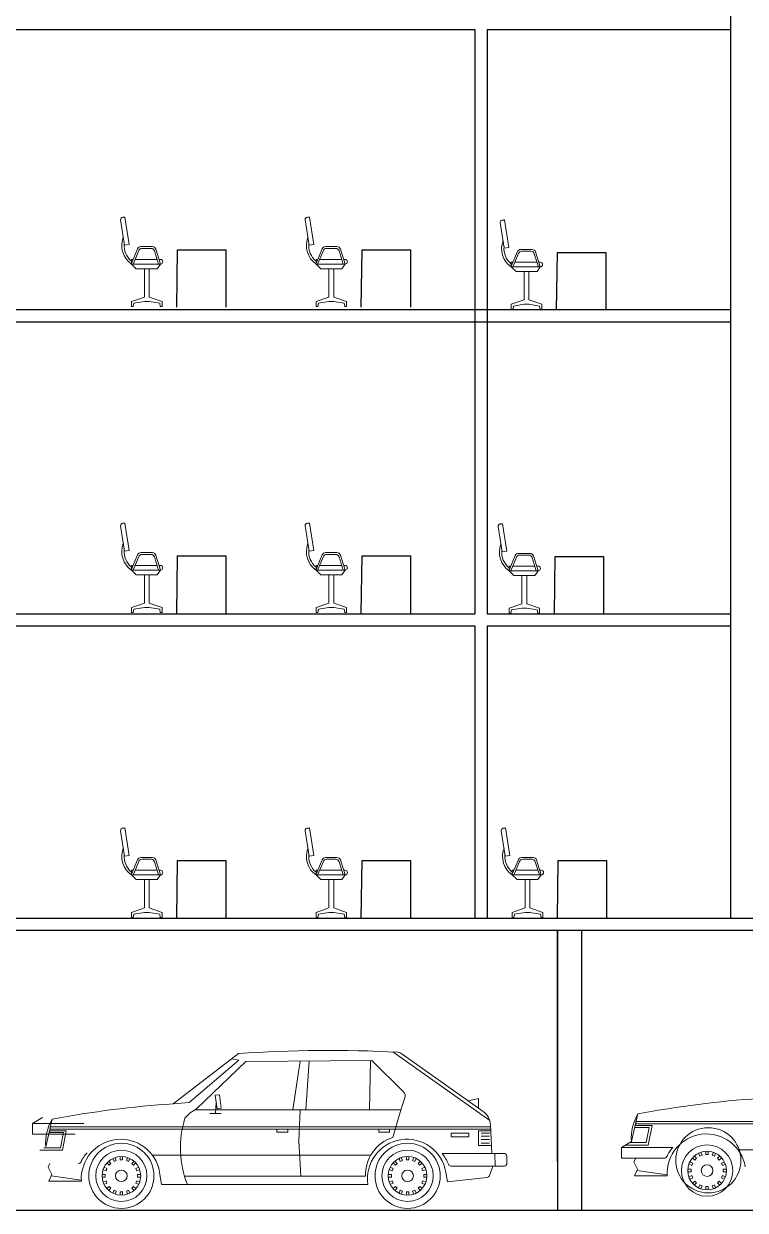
# Model space of a CAD drawing. Header units: millimetres. Extents: x 587797 to 2274247, y 1711 to 439204.
# Drawn here: x 975924 to 984821, y 232989 to 247612 of the extents above; entities that cross this region are included whole.
import ezdxf

# ---------------------------------------------------------------- set-up
doc = ezdxf.new("R2010")
doc.units = ezdxf.units.MM
doc.layers.add('finiture', color=7, linetype='Continuous', lineweight=20)

msp = doc.modelspace()

# ---------------------------------------------------------------- linework, layer by layer
for p, q in [((984636.654, 258789.945, -583.672), (984636.654, 236589.945, -583.672)), ((961716.654, 247539.945, -583.672), (981486.654, 247539.945, -583.672)), ((981486.654, 247539.945, -583.672), (981486.654, 240339.945, -583.672)), ((981636.654, 247539.945, -583.672), (981636.654, 240339.945, -583.672)), ((981636.654, 247539.945, -583.672), (984636.654, 247539.945, -583.672)), ((977810.601, 244118.407, -583.672), (977820.581, 244826.549, -583.672)), ((977820.581, 244826.549, -583.672), (978416.539, 244826.549, -583.672)), ((978416.539, 244826.549, -583.672), (978416.539, 244118.407, -583.672)), ((980086.634, 244118.407, -583.672), (980096.615, 244826.549, -583.672)), ((980096.615, 244826.549, -583.672), (980692.572, 244826.549, -583.672)), ((980692.572, 244826.549, -583.672), (980692.572, 244118.407, -583.672)), ((982493.67, 244083.107, -583.672), (982503.65, 244791.249, -583.672)), ((982503.65, 244791.249, -583.672), (983099.608, 244791.249, -583.672)), ((983099.608, 244791.249, -583.672), (983099.608, 244083.107, -583.672)), ((961716.654, 244089.945, -583.672), (984636.654, 244089.945, -583.672)), ((961716.654, 243939.945, -583.672), (984636.654, 243939.945, -583.672)), ((977810.601, 240347.112, -583.672), (977820.581, 241055.253, -583.672)), ((977820.581, 241055.253, -583.672), (978416.539, 241055.253, -583.672)), ((978416.539, 241055.253, -583.672), (978416.539, 240347.112, -583.672)), ((980086.634, 240347.112, -583.672), (980096.615, 241055.253, -583.672)), ((980096.615, 241055.253, -583.672), (980692.572, 241055.253, -583.672)), ((980692.572, 241055.253, -583.672), (980692.572, 240347.112, -583.672)), ((982466.362, 240338.587, -583.672), (982476.343, 241046.729, -583.672)), ((982476.343, 241046.729, -583.672), (983072.3, 241046.729, -583.672)), ((983072.3, 241046.729, -583.672), (983072.3, 240338.587, -583.672)), ((961716.654, 240339.945, -583.672), (981486.654, 240339.945, -583.672)), ((981636.654, 240339.945, -583.672), (984636.654, 240339.945, -583.672)), ((961716.654, 240189.945, -583.672), (981486.654, 240189.945, -583.672)), ((981486.654, 240189.945, -583.672), (981486.654, 236589.945, -583.672)), ((981636.654, 240189.945, -583.672), (984636.654, 240189.945, -583.672)), ((981636.654, 240189.945, -583.672), (981636.654, 236589.945, -583.672)), ((977810.601, 236589.945, -583.672), (977820.581, 237298.087, -583.672)), ((977820.581, 237298.087, -583.672), (978416.539, 237298.087, -583.672)), ((978416.539, 237298.087, -583.672), (978416.539, 236589.945, -583.672)), ((980086.634, 236589.945, -583.672), (980096.615, 237298.087, -583.672)), ((980096.615, 237298.087, -583.672), (980692.572, 237298.087, -583.672)), ((980692.572, 237298.087, -583.672), (980692.572, 236589.945, -583.672)), ((982505.243, 236589.945, -583.672), (982515.223, 237298.087, -583.672)), ((982515.223, 237298.087, -583.672), (983111.181, 237298.087, -583.672)), ((983111.181, 237298.087, -583.672), (983111.181, 236589.945, -583.672)), ((961454.571, 236589.03, -583.672), (1042054.571, 236589.03, -583.672)), ((961716.654, 236589.945, -583.672), (1041836.654, 236589.945, -583.672)), ((981636.654, 236589.945, -583.672), (986636.654, 236589.945, -583.672)), ((961684.571, 236439.03, -583.672), (1042054.571, 236439.03, -583.672)), ((982506.09, 233589.03, -583.672), (982506.09, 236439.03, -583.672)), ((982506.09, 236439.03, -583.672), (989506.09, 236439.03, -583.672)), ((982506.09, 236439.03, -583.672), (982506.09, 232989.047, -583.672)), ((982806.09, 232989.047, -583.672), (982806.09, 236439.03, -583.672)), ((957442.62, 232989.047, -583.672), (1042054.571, 232989.047, -583.672))]:
    msp.add_line(p, q)
at = {"layer": 'finiture', "linetype": 'Continuous'}
for p, q in [((977170.3, 245229.503, -583.672), (977223.519, 244890.49, -583.672)), ((979446.333, 245229.503, -583.672), (979499.552, 244890.49, -583.672)), ((977116.948, 245195.36, -583.672), (977166.219, 244881.495, -583.672)), ((979392.981, 245195.36, -583.672), (979442.252, 244881.495, -583.672)), ((981800.017, 245160.06, -583.672), (981849.288, 244846.195, -583.672)), ((981853.369, 245194.203, -583.672), (981906.588, 244855.19, -583.672)), ((977166.219, 244881.495, -583.672), (977223.519, 244890.49, -583.672)), ((977252.246, 244657.536, -583.672), (977327.877, 244838.056, -583.672)), ((977272.307, 244649.131, -583.672), (977342.347, 244816.305, -583.672)), ((977367.999, 244864.747, -583.672), (977510.575, 244864.747, -583.672)), ((977382.469, 244842.997, -583.672), (977494.607, 244842.997, -583.672)), ((977587.297, 244649.49, -583.672), (977536.11, 244812.526, -583.672)), ((977610.094, 244649.49, -583.672), (977552.079, 244834.276, -583.672)), ((979442.252, 244881.495, -583.672), (979499.552, 244890.49, -583.672)), ((979528.279, 244657.536, -583.672), (979603.91, 244838.056, -583.672)), ((979548.34, 244649.131, -583.672), (979618.38, 244816.305, -583.672)), ((979644.032, 244864.747, -583.672), (979786.608, 244864.747, -583.672)), ((979658.502, 244842.997, -583.672), (979770.64, 244842.997, -583.672)), ((979863.33, 244649.49, -583.672), (979812.143, 244812.526, -583.672)), ((979886.127, 244649.49, -583.672), (979828.112, 244834.276, -583.672)), ((981849.288, 244846.195, -583.672), (981906.588, 244855.19, -583.672)), ((981935.315, 244622.236, -583.672), (982010.946, 244802.756, -583.672)), ((982051.068, 244829.447, -583.672), (982193.644, 244829.447, -583.672)), ((982065.537, 244807.697, -583.672), (982177.676, 244807.697, -583.672)), ((982293.163, 244614.19, -583.672), (982235.148, 244798.976, -583.672)), ((977252.246, 244707.491, -583.672), (977252.246, 244649.49, -583.672)), ((977252.246, 244707.491, -583.672), (977273.175, 244707.491, -583.672)), ((977252.246, 244649.49, -583.672), (977610.094, 244649.49, -583.672)), ((977252.246, 244649.49, -583.672), (977311.655, 244591.886, -583.672)), ((977296.758, 244707.491, -583.672), (977569.087, 244707.491, -583.672)), ((977610.094, 244649.49, -583.672), (977570.044, 244591.886, -583.672)), ((977591.884, 244707.491, -583.672), (977610.094, 244707.491, -583.672)), ((979528.279, 244707.491, -583.672), (979528.279, 244649.49, -583.672)), ((979528.279, 244707.491, -583.672), (979549.209, 244707.491, -583.672)), ((979528.279, 244649.49, -583.672), (979886.127, 244649.49, -583.672)), ((979528.279, 244649.49, -583.672), (979587.688, 244591.886, -583.672)), ((979572.791, 244707.491, -583.672), (979845.12, 244707.491, -583.672)), ((979886.127, 244649.49, -583.672), (979846.077, 244591.886, -583.672)), ((979867.917, 244707.491, -583.672), (979886.127, 244707.491, -583.672)), ((981935.315, 244672.191, -583.672), (981935.315, 244614.19, -583.672)), ((981935.315, 244672.191, -583.672), (981956.244, 244672.191, -583.672)), ((981955.376, 244613.831, -583.672), (982025.415, 244781.005, -583.672)), ((981979.826, 244672.191, -583.672), (982252.156, 244672.191, -583.672)), ((982270.366, 244614.19, -583.672), (982219.179, 244777.226, -583.672)), ((982274.953, 244672.191, -583.672), (982293.163, 244672.191, -583.672)), ((977311.655, 244591.886, -583.672), (977570.044, 244591.886, -583.672)), ((977411.849, 244591.886, -583.672), (977411.849, 244243.721, -583.672)), ((977469.85, 244591.886, -583.672), (977469.85, 244243.721, -583.672)), ((979587.688, 244591.886, -583.672), (979846.077, 244591.886, -583.672)), ((979687.882, 244591.886, -583.672), (979687.882, 244243.721, -583.672)), ((979745.883, 244591.886, -583.672), (979745.883, 244243.721, -583.672)), ((981935.315, 244614.19, -583.672), (982293.163, 244614.19, -583.672)), ((981935.315, 244614.19, -583.672), (981994.724, 244556.586, -583.672)), ((981994.724, 244556.586, -583.672), (982253.113, 244556.586, -583.672)), ((982094.918, 244556.586, -583.672), (982094.918, 244208.421, -583.672)), ((982152.919, 244556.586, -583.672), (982152.919, 244208.421, -583.672)), ((982293.163, 244614.19, -583.672), (982253.113, 244556.586, -583.672)), ((977411.849, 244243.721, -583.672), (977252.246, 244189.084, -583.672)), ((977469.85, 244243.721, -583.672), (977629.453, 244189.084, -583.672)), ((979687.882, 244243.721, -583.672), (979528.279, 244189.084, -583.672)), ((979745.883, 244243.721, -583.672), (979905.486, 244189.084, -583.672)), ((982094.918, 244208.421, -583.672), (981935.315, 244153.784, -583.672)), ((982152.919, 244208.421, -583.672), (982312.522, 244153.784, -583.672)), ((977252.246, 244189.084, -583.672), (977252.246, 244127.478, -583.672)), ((977252.246, 244127.478, -583.672), (977274.189, 244127.478, -583.672)), ((977274.189, 244127.478, -583.672), (977280.975, 244166.619, -583.672)), ((977280.975, 244166.619, -583.672), (977411.849, 244189.084, -583.672)), ((977411.849, 244189.084, -583.672), (977469.85, 244189.084, -583.672)), ((977600.724, 244166.619, -583.672), (977469.85, 244189.084, -583.672)), ((977607.511, 244127.478, -583.672), (977600.724, 244166.619, -583.672)), ((977629.453, 244127.478, -583.672), (977607.511, 244127.478, -583.672)), ((977629.453, 244189.084, -583.672), (977629.453, 244127.478, -583.672)), ((979528.279, 244189.084, -583.672), (979528.279, 244127.478, -583.672)), ((979528.279, 244127.478, -583.672), (979550.222, 244127.478, -583.672)), ((979550.222, 244127.478, -583.672), (979557.008, 244166.619, -583.672)), ((979557.008, 244166.619, -583.672), (979687.882, 244189.084, -583.672)), ((979687.882, 244189.084, -583.672), (979745.883, 244189.084, -583.672)), ((979876.757, 244166.619, -583.672), (979745.883, 244189.084, -583.672)), ((979883.544, 244127.478, -583.672), (979876.757, 244166.619, -583.672)), ((979905.486, 244127.478, -583.672), (979883.544, 244127.478, -583.672)), ((979905.486, 244189.084, -583.672), (979905.486, 244127.478, -583.672)), ((981935.315, 244153.784, -583.672), (981935.315, 244092.178, -583.672)), ((981935.315, 244092.178, -583.672), (981957.257, 244092.178, -583.672)), ((981957.257, 244092.178, -583.672), (981964.044, 244131.319, -583.672)), ((981964.044, 244131.319, -583.672), (982094.918, 244153.784, -583.672)), ((982094.918, 244153.784, -583.672), (982152.919, 244153.784, -583.672)), ((982283.793, 244131.319, -583.672), (982152.919, 244153.784, -583.672)), ((982290.58, 244092.178, -583.672), (982283.793, 244131.319, -583.672)), ((982312.522, 244092.178, -583.672), (982290.58, 244092.178, -583.672)), ((982312.522, 244153.784, -583.672), (982312.522, 244092.178, -583.672)), ((977116.948, 241424.064, -583.672), (977166.219, 241110.199, -583.672)), ((977170.3, 241458.208, -583.672), (977223.519, 241119.194, -583.672)), ((979392.981, 241424.064, -583.672), (979442.252, 241110.199, -583.672)), ((979446.333, 241458.208, -583.672), (979499.552, 241119.194, -583.672)), ((981826.061, 241449.683, -583.672), (981879.28, 241110.67, -583.672)), ((981772.709, 241415.539, -583.672), (981821.98, 241101.675, -583.672)), ((977166.219, 241110.199, -583.672), (977223.519, 241119.194, -583.672)), ((977252.246, 240886.24, -583.672), (977327.877, 241066.76, -583.672)), ((977272.307, 240877.836, -583.672), (977342.347, 241045.009, -583.672)), ((977367.999, 241093.451, -583.672), (977510.575, 241093.451, -583.672)), ((977382.469, 241071.701, -583.672), (977494.607, 241071.701, -583.672)), ((977587.297, 240878.194, -583.672), (977536.11, 241041.23, -583.672)), ((977610.094, 240878.194, -583.672), (977552.079, 241062.981, -583.672)), ((979442.252, 241110.199, -583.672), (979499.552, 241119.194, -583.672)), ((979528.279, 240886.24, -583.672), (979603.91, 241066.76, -583.672)), ((979548.34, 240877.836, -583.672), (979618.38, 241045.009, -583.672)), ((979644.032, 241093.451, -583.672), (979786.608, 241093.451, -583.672)), ((979658.502, 241071.701, -583.672), (979770.64, 241071.701, -583.672)), ((979863.33, 240878.194, -583.672), (979812.143, 241041.23, -583.672)), ((979886.127, 240878.194, -583.672), (979828.112, 241062.981, -583.672)), ((981821.98, 241101.675, -583.672), (981879.28, 241110.67, -583.672)), ((981908.007, 240877.716, -583.672), (981983.638, 241058.235, -583.672)), ((981928.068, 240869.311, -583.672), (981998.108, 241036.484, -583.672)), ((982023.76, 241084.926, -583.672), (982166.337, 241084.926, -583.672)), ((982038.23, 241063.176, -583.672), (982150.368, 241063.176, -583.672)), ((982243.058, 240869.669, -583.672), (982191.872, 241032.705, -583.672)), ((982265.856, 240869.669, -583.672), (982207.84, 241054.456, -583.672)), ((977252.246, 240936.195, -583.672), (977252.246, 240878.194, -583.672)), ((977252.246, 240936.195, -583.672), (977273.175, 240936.195, -583.672)), ((977252.246, 240878.194, -583.672), (977610.094, 240878.194, -583.672)), ((977252.246, 240878.194, -583.672), (977311.655, 240820.59, -583.672)), ((977296.758, 240936.195, -583.672), (977569.087, 240936.195, -583.672)), ((977610.094, 240878.194, -583.672), (977570.044, 240820.59, -583.672)), ((977591.884, 240936.195, -583.672), (977610.094, 240936.195, -583.672)), ((979528.279, 240936.195, -583.672), (979528.279, 240878.194, -583.672)), ((979528.279, 240936.195, -583.672), (979549.209, 240936.195, -583.672)), ((979528.279, 240878.194, -583.672), (979886.127, 240878.194, -583.672)), ((979528.279, 240878.194, -583.672), (979587.688, 240820.59, -583.672)), ((979572.791, 240936.195, -583.672), (979845.12, 240936.195, -583.672)), ((979886.127, 240878.194, -583.672), (979846.077, 240820.59, -583.672)), ((979867.917, 240936.195, -583.672), (979886.127, 240936.195, -583.672)), ((981908.007, 240927.671, -583.672), (981908.007, 240869.669, -583.672)), ((981908.007, 240927.671, -583.672), (981928.937, 240927.671, -583.672)), ((981908.007, 240869.669, -583.672), (982265.856, 240869.669, -583.672)), ((981908.007, 240869.669, -583.672), (981967.416, 240812.065, -583.672)), ((981952.519, 240927.671, -583.672), (982224.848, 240927.671, -583.672)), ((982265.856, 240869.669, -583.672), (982225.805, 240812.065, -583.672)), ((982247.645, 240927.671, -583.672), (982265.856, 240927.671, -583.672)), ((977311.655, 240820.59, -583.672), (977570.044, 240820.59, -583.672)), ((977411.849, 240820.59, -583.672), (977411.849, 240472.425, -583.672)), ((977469.85, 240820.59, -583.672), (977469.85, 240472.425, -583.672)), ((979587.688, 240820.59, -583.672), (979846.077, 240820.59, -583.672)), ((979687.882, 240820.59, -583.672), (979687.882, 240472.425, -583.672)), ((979745.883, 240820.59, -583.672), (979745.883, 240472.425, -583.672)), ((981967.416, 240812.065, -583.672), (982225.805, 240812.065, -583.672)), ((982067.61, 240812.065, -583.672), (982067.61, 240463.9, -583.672)), ((982125.612, 240812.065, -583.672), (982125.612, 240463.9, -583.672)), ((977411.849, 240472.425, -583.672), (977252.246, 240417.788, -583.672)), ((977252.246, 240417.788, -583.672), (977252.246, 240356.182, -583.672)), ((977280.975, 240395.323, -583.672), (977411.849, 240417.788, -583.672)), ((977411.849, 240417.788, -583.672), (977469.85, 240417.788, -583.672)), ((977469.85, 240472.425, -583.672), (977629.453, 240417.788, -583.672)), ((977600.724, 240395.323, -583.672), (977469.85, 240417.788, -583.672)), ((977629.453, 240417.788, -583.672), (977629.453, 240356.182, -583.672)), ((979687.882, 240472.425, -583.672), (979528.279, 240417.788, -583.672)), ((979528.279, 240417.788, -583.672), (979528.279, 240356.182, -583.672)), ((979557.008, 240395.323, -583.672), (979687.882, 240417.788, -583.672)), ((979687.882, 240417.788, -583.672), (979745.883, 240417.788, -583.672)), ((979745.883, 240472.425, -583.672), (979905.486, 240417.788, -583.672)), ((979876.757, 240395.323, -583.672), (979745.883, 240417.788, -583.672)), ((979905.486, 240417.788, -583.672), (979905.486, 240356.182, -583.672)), ((982067.61, 240463.9, -583.672), (981908.007, 240409.263, -583.672)), ((981908.007, 240409.263, -583.672), (981908.007, 240347.657, -583.672)), ((981936.736, 240386.798, -583.672), (982067.61, 240409.263, -583.672)), ((982067.61, 240409.263, -583.672), (982125.612, 240409.263, -583.672)), ((982125.612, 240463.9, -583.672), (982285.214, 240409.263, -583.672)), ((982256.485, 240386.798, -583.672), (982125.612, 240409.263, -583.672)), ((982285.214, 240409.263, -583.672), (982285.214, 240347.657, -583.672)), ((977252.246, 240356.182, -583.672), (977274.189, 240356.182, -583.672)), ((977274.189, 240356.182, -583.672), (977280.975, 240395.323, -583.672)), ((977607.511, 240356.182, -583.672), (977600.724, 240395.323, -583.672)), ((977629.453, 240356.182, -583.672), (977607.511, 240356.182, -583.672)), ((979528.279, 240356.182, -583.672), (979550.222, 240356.182, -583.672)), ((979550.222, 240356.182, -583.672), (979557.008, 240395.323, -583.672)), ((979883.544, 240356.182, -583.672), (979876.757, 240395.323, -583.672)), ((979905.486, 240356.182, -583.672), (979883.544, 240356.182, -583.672)), ((981908.007, 240347.657, -583.672), (981929.95, 240347.657, -583.672)), ((981929.95, 240347.657, -583.672), (981936.736, 240386.798, -583.672)), ((982263.272, 240347.657, -583.672), (982256.485, 240386.798, -583.672)), ((982285.214, 240347.657, -583.672), (982263.272, 240347.657, -583.672)), ((977116.948, 237666.898, -583.672), (977166.219, 237353.033, -583.672)), ((977170.3, 237701.041, -583.672), (977223.519, 237362.028, -583.672)), ((979392.981, 237666.898, -583.672), (979442.252, 237353.033, -583.672)), ((979446.333, 237701.041, -583.672), (979499.552, 237362.028, -583.672)), ((981811.59, 237666.898, -583.672), (981860.861, 237353.033, -583.672)), ((981864.942, 237701.041, -583.672), (981918.161, 237362.028, -583.672)), ((977166.219, 237353.033, -583.672), (977223.519, 237362.028, -583.672)), ((977367.999, 237336.285, -583.672), (977510.575, 237336.285, -583.672)), ((979442.252, 237353.033, -583.672), (979499.552, 237362.028, -583.672)), ((979644.032, 237336.285, -583.672), (979786.608, 237336.285, -583.672)), ((981860.861, 237353.033, -583.672), (981918.161, 237362.028, -583.672)), ((982062.641, 237336.285, -583.672), (982205.217, 237336.285, -583.672)), ((977252.246, 237129.074, -583.672), (977327.877, 237309.594, -583.672)), ((977272.307, 237120.67, -583.672), (977342.347, 237287.843, -583.672)), ((977382.469, 237314.535, -583.672), (977494.607, 237314.535, -583.672)), ((977587.297, 237121.028, -583.672), (977536.11, 237284.064, -583.672)), ((977610.094, 237121.028, -583.672), (977552.079, 237305.815, -583.672)), ((979528.279, 237129.074, -583.672), (979603.91, 237309.594, -583.672)), ((979548.34, 237120.67, -583.672), (979618.38, 237287.843, -583.672)), ((979658.502, 237314.535, -583.672), (979770.64, 237314.535, -583.672)), ((979863.33, 237121.028, -583.672), (979812.143, 237284.064, -583.672)), ((979886.127, 237121.028, -583.672), (979828.112, 237305.815, -583.672)), ((981946.888, 237129.074, -583.672), (982022.519, 237309.594, -583.672)), ((981966.949, 237120.67, -583.672), (982036.989, 237287.843, -583.672)), ((982077.111, 237314.535, -583.672), (982189.249, 237314.535, -583.672)), ((982281.939, 237121.028, -583.672), (982230.752, 237284.064, -583.672)), ((982304.736, 237121.028, -583.672), (982246.721, 237305.815, -583.672)), ((977252.246, 237179.029, -583.672), (977252.246, 237121.028, -583.672)), ((977252.246, 237179.029, -583.672), (977273.175, 237179.029, -583.672)), ((977252.246, 237121.028, -583.672), (977610.094, 237121.028, -583.672)), ((977252.246, 237121.028, -583.672), (977311.655, 237063.424, -583.672)), ((977296.758, 237179.029, -583.672), (977569.087, 237179.029, -583.672)), ((977311.655, 237063.424, -583.672), (977570.044, 237063.424, -583.672)), ((977411.849, 237063.424, -583.672), (977411.849, 236715.259, -583.672)), ((977469.85, 237063.424, -583.672), (977469.85, 236715.259, -583.672)), ((977610.094, 237121.028, -583.672), (977570.044, 237063.424, -583.672)), ((977591.884, 237179.029, -583.672), (977610.094, 237179.029, -583.672)), ((979528.279, 237179.029, -583.672), (979528.279, 237121.028, -583.672)), ((979528.279, 237179.029, -583.672), (979549.209, 237179.029, -583.672)), ((979528.279, 237121.028, -583.672), (979886.127, 237121.028, -583.672)), ((979528.279, 237121.028, -583.672), (979587.688, 237063.424, -583.672)), ((979572.791, 237179.029, -583.672), (979845.12, 237179.029, -583.672)), ((979587.688, 237063.424, -583.672), (979846.077, 237063.424, -583.672)), ((979687.882, 237063.424, -583.672), (979687.882, 236715.259, -583.672)), ((979745.883, 237063.424, -583.672), (979745.883, 236715.259, -583.672)), ((979886.127, 237121.028, -583.672), (979846.077, 237063.424, -583.672)), ((979867.917, 237179.029, -583.672), (979886.127, 237179.029, -583.672)), ((981946.888, 237179.029, -583.672), (981946.888, 237121.028, -583.672)), ((981946.888, 237179.029, -583.672), (981967.817, 237179.029, -583.672)), ((981946.888, 237121.028, -583.672), (982304.736, 237121.028, -583.672)), ((981946.888, 237121.028, -583.672), (982006.297, 237063.424, -583.672)), ((981991.4, 237179.029, -583.672), (982263.729, 237179.029, -583.672)), ((982006.297, 237063.424, -583.672), (982264.686, 237063.424, -583.672)), ((982106.491, 237063.424, -583.672), (982106.491, 236715.259, -583.672)), ((982164.492, 237063.424, -583.672), (982164.492, 236715.259, -583.672)), ((982304.736, 237121.028, -583.672), (982264.686, 237063.424, -583.672)), ((982286.526, 237179.029, -583.672), (982304.736, 237179.029, -583.672)), ((977411.849, 236715.259, -583.672), (977252.246, 236660.622, -583.672)), ((977252.246, 236660.622, -583.672), (977252.246, 236599.016, -583.672)), ((977252.246, 236599.016, -583.672), (977274.189, 236599.016, -583.672)), ((977274.189, 236599.016, -583.672), (977280.975, 236638.157, -583.672)), ((977280.975, 236638.157, -583.672), (977411.849, 236660.622, -583.672)), ((977411.849, 236660.622, -583.672), (977469.85, 236660.622, -583.672)), ((977469.85, 236715.259, -583.672), (977629.453, 236660.622, -583.672)), ((977600.724, 236638.157, -583.672), (977469.85, 236660.622, -583.672)), ((977607.511, 236599.016, -583.672), (977600.724, 236638.157, -583.672)), ((977629.453, 236599.016, -583.672), (977607.511, 236599.016, -583.672)), ((977629.453, 236660.622, -583.672), (977629.453, 236599.016, -583.672)), ((979687.882, 236715.259, -583.672), (979528.279, 236660.622, -583.672)), ((979528.279, 236660.622, -583.672), (979528.279, 236599.016, -583.672)), ((979528.279, 236599.016, -583.672), (979550.222, 236599.016, -583.672)), ((979550.222, 236599.016, -583.672), (979557.008, 236638.157, -583.672)), ((979557.008, 236638.157, -583.672), (979687.882, 236660.622, -583.672)), ((979687.882, 236660.622, -583.672), (979745.883, 236660.622, -583.672)), ((979745.883, 236715.259, -583.672), (979905.486, 236660.622, -583.672)), ((979876.757, 236638.157, -583.672), (979745.883, 236660.622, -583.672)), ((979883.544, 236599.016, -583.672), (979876.757, 236638.157, -583.672)), ((979905.486, 236599.016, -583.672), (979883.544, 236599.016, -583.672)), ((979905.486, 236660.622, -583.672), (979905.486, 236599.016, -583.672)), ((982106.491, 236715.259, -583.672), (981946.888, 236660.622, -583.672)), ((981946.888, 236660.622, -583.672), (981946.888, 236599.016, -583.672)), ((981946.888, 236599.016, -583.672), (981968.831, 236599.016, -583.672)), ((981968.831, 236599.016, -583.672), (981975.617, 236638.157, -583.672)), ((981975.617, 236638.157, -583.672), (982106.491, 236660.622, -583.672)), ((982106.491, 236660.622, -583.672), (982164.492, 236660.622, -583.672)), ((982164.492, 236715.259, -583.672), (982324.095, 236660.622, -583.672)), ((982295.366, 236638.157, -583.672), (982164.492, 236660.622, -583.672)), ((982302.153, 236599.016, -583.672), (982295.366, 236638.157, -583.672)), ((982324.095, 236599.016, -583.672), (982302.153, 236599.016, -583.672)), ((982324.095, 236660.622, -583.672), (982324.095, 236599.016, -583.672))]:
    msp.add_line(p, q, dxfattribs=at)
at = {"layer": 'finiture'}
for p, q in [((978570.944, 234919.42, -1167.343), (977767.578, 234300.811, -1167.343)), ((977963.638, 234315.592, -1167.343), (978577.03, 234840.735, -1167.343)), ((978577.03, 234840.735, -1167.343), (978486.173, 234854.212, -1167.343)), ((981670.507, 234094.319, -1167.343), (980475.023, 234939.852, -1167.343)), ((981589.649, 234205.607, -1167.343), (980575.009, 234923.332, -1167.343)), ((978664.843, 234822.042, -1167.343), (978056.233, 234239.95, -1167.343)), ((980215.929, 234835.953, -1167.343), (978664.843, 234822.042, -1167.343)), ((979331.706, 234828.128, -1167.343), (979240.414, 234226.474, -1167.343)), ((979441.69, 234828.998, -1167.343), (979403, 234226.474, -1167.343)), ((980200.714, 234835.953, -1167.343), (980185.933, 234226.474, -1167.343)), ((980606.309, 234448.617, -1167.343), (980215.929, 234835.953, -1167.343)), ((978337.498, 234413.404, -1167.343), (978284.897, 234406.449, -1167.343)), ((978307.502, 234238.646, -1167.343), (978284.897, 234406.449, -1167.343)), ((978359.669, 234245.602, -1167.343), (978337.498, 234413.404, -1167.343)), ((977767.578, 234300.811, -1167.343), (977963.638, 234315.592, -1167.343)), ((978296.2, 234322.547, -1167.343), (978287.505, 234181.698, -1167.343)), ((980571.966, 234226.474, -1167.343), (980623.263, 234374.714, -1167.343)), ((981402.284, 234338.197, -1167.343), (981529.657, 234366.02, -1167.343)), ((981529.657, 234366.02, -1167.343), (981530.092, 234247.775, -1167.343)), ((976155.197, 234133.444, -1167.343), (976031.301, 234059.541, -1167.343)), ((976276.049, 234111.273, -1167.343), (976195.191, 233771.755, -1167.343)), ((978032.324, 234226.474, -1167.343), (980571.966, 234226.474, -1167.343)), ((978217.08, 234181.698, -1167.343), (978357.93, 234181.698, -1167.343)), ((978359.669, 234245.602, -1167.343), (978307.502, 234238.646, -1167.343)), ((979332.141, 234226.474, -1167.343), (979315.187, 233838.703, -1167.343)), ((980571.966, 234226.474, -1167.343), (980474.154, 233886.957, -1167.343)), ((981530.092, 234253.861, -1167.343), (981530.092, 234253.861, -1167.343)), ((983497.692, 234176.242, -583.672), (983416.834, 233836.725, -583.672)), ((976664.69, 234059.541, -1167.343), (976031.301, 234059.541, -1167.343)), ((976031.301, 234059.541, -1167.343), (976031.301, 233926.951, -1167.343)), ((976242.576, 233969.988, -1167.343), (976449.503, 233969.988, -1167.343)), ((976247.358, 234016.069, -1167.343), (981680.94, 234016.069, -1167.343)), ((976247.358, 233989.986, -1167.343), (981682.245, 233989.986, -1167.343)), ((976449.503, 233969.988, -1167.343), (976401.249, 233727.849, -1167.343)), ((979046.963, 233950.426, -1167.343), (979046.963, 233989.986, -1167.343)), ((979179.553, 233989.986, -1167.343), (979179.553, 233950.426, -1167.343)), ((980301.135, 233950.426, -1167.343), (980301.135, 233989.986, -1167.343)), ((980433.29, 233989.986, -1167.343), (980433.29, 233950.426, -1167.343)), ((981531.831, 233967.38, -1167.343), (981531.831, 233785.232, -1167.343)), ((981683.114, 233967.38, -1167.343), (981531.831, 233967.38, -1167.343)), ((981695.286, 233690.028, -1167.343), (981679.636, 234040.848, -1167.343)), ((983458.568, 234011.048, -583.672), (983636.369, 234011.048, -583.672)), ((983464.219, 234034.958, -583.672), (983671.146, 234034.958, -583.672)), ((983469.001, 234081.038, -583.672), (988902.583, 234081.038, -583.672)), ((983469.001, 234054.955, -583.672), (988903.888, 234054.955, -583.672)), ((983636.369, 234011.048, -583.672), (983598.548, 233824.118, -583.672)), ((983671.146, 234034.958, -583.672), (983622.892, 233792.818, -583.672)), ((976031.301, 233926.951, -1167.343), (976559.053, 233926.951, -1167.343)), ((976236.924, 233946.079, -1167.343), (976414.725, 233946.079, -1167.343)), ((976414.725, 233946.079, -1167.343), (976376.905, 233759.149, -1167.343)), ((979179.553, 233950.426, -1167.343), (979046.963, 233950.426, -1167.343)), ((979315.187, 233838.703, -1167.343), (979341.27, 233409.198, -1167.343)), ((980433.29, 233950.426, -1167.343), (980301.135, 233950.426, -1167.343)), ((981410.978, 233939.558, -1167.343), (981193.183, 233939.558, -1167.343)), ((981193.183, 233939.558, -1167.343), (981193.183, 233893.043, -1167.343)), ((981193.183, 233893.043, -1167.343), (981411.413, 233893.043, -1167.343)), ((981411.413, 233893.043, -1167.343), (981410.978, 233939.558, -1167.343)), ((981566.174, 233939.558, -1167.343), (981666.16, 233939.558, -1167.343)), ((981566.174, 233903.476, -1167.343), (981666.16, 233903.476, -1167.343)), ((981566.174, 233863.047, -1167.343), (981666.16, 233863.047, -1167.343)), ((981566.174, 233817.401, -1167.343), (981666.16, 233817.401, -1167.343)), ((983416.834, 233836.725, -583.672), (983292.939, 233762.822, -583.672)), ((983598.548, 233824.118, -583.672), (983395.968, 233824.118, -583.672)), ((976401.249, 233727.849, -1167.343), (976122.158, 233727.849, -1167.343)), ((976376.905, 233759.149, -1167.343), (976174.325, 233759.149, -1167.343)), ((981081.46, 233690.028, -1167.343), (981844.396, 233690.028, -1167.343)), ((981531.831, 233785.232, -1167.343), (981691.374, 233785.232, -1167.343)), ((981738.758, 233533.528, -1167.343), (981731.803, 233690.028, -1167.343)), ((983926.328, 233762.822, -583.672), (983292.939, 233762.822, -583.672)), ((983292.939, 233762.822, -583.672), (983292.939, 233630.232, -583.672)), ((983622.892, 233792.818, -583.672), (983343.801, 233792.818, -583.672)), ((984244.544, 233693.267, -583.672), (984259.759, 233656.315, -583.672)), ((984272.366, 233704.569, -583.672), (984287.581, 233667.618, -583.672)), ((984334.531, 233717.176, -583.672), (984334.531, 233677.182, -583.672)), ((984334.531, 233677.182, -583.672), (984364.962, 233677.182, -583.672)), ((984364.962, 233717.176, -583.672), (984364.962, 233677.182, -583.672)), ((984427.127, 233704.569, -583.672), (984411.477, 233667.618, -583.672)), ((984454.949, 233693.267, -583.672), (984439.734, 233656.315, -583.672)), ((984731.432, 233733.261, -583.672), (987425.4, 233733.261, -583.672)), ((976248.227, 233565.263, -1167.343), (976223.883, 233520.052, -1167.343)), ((976948.998, 233571.784, -1167.343), (976977.255, 233543.527, -1167.343)), ((976970.299, 233593.085, -1167.343), (976998.556, 233564.828, -1167.343)), ((976977.255, 233543.527, -1167.343), (976998.556, 233564.828, -1167.343)), ((977022.901, 233628.297, -1167.343), (977038.116, 233591.346, -1167.343)), ((977038.116, 233591.346, -1167.343), (977065.938, 233602.649, -1167.343)), ((977050.723, 233639.6, -1167.343), (977065.938, 233602.649, -1167.343)), ((977112.888, 233652.207, -1167.343), (977112.888, 233612.213, -1167.343)), ((977112.888, 233612.213, -1167.343), (977143.319, 233612.213, -1167.343)), ((977143.319, 233652.207, -1167.343), (977143.319, 233612.213, -1167.343)), ((977205.484, 233639.6, -1167.343), (977189.834, 233602.649, -1167.343)), ((977189.834, 233602.649, -1167.343), (977218.091, 233591.346, -1167.343)), ((977233.306, 233628.297, -1167.343), (977218.091, 233591.346, -1167.343)), ((977285.907, 233593.085, -1167.343), (977257.65, 233564.828, -1167.343)), ((977257.65, 233564.828, -1167.343), (977278.952, 233543.527, -1167.343)), ((977307.208, 233571.784, -1167.343), (977278.952, 233543.527, -1167.343)), ((977509.789, 233668.292, -1167.343), (980203.757, 233668.292, -1167.343)), ((980478.066, 233571.784, -1167.343), (980506.323, 233543.527, -1167.343)), ((980499.368, 233593.085, -1167.343), (980527.625, 233564.828, -1167.343)), ((980506.323, 233543.527, -1167.343), (980527.625, 233564.828, -1167.343)), ((980551.969, 233628.297, -1167.343), (980567.184, 233591.346, -1167.343)), ((980567.184, 233591.346, -1167.343), (980595.441, 233602.649, -1167.343)), ((980579.791, 233639.6, -1167.343), (980595.441, 233602.649, -1167.343)), ((980641.956, 233652.207, -1167.343), (980641.956, 233612.213, -1167.343)), ((980641.956, 233612.213, -1167.343), (980672.387, 233612.213, -1167.343)), ((980672.387, 233652.207, -1167.343), (980672.387, 233612.213, -1167.343)), ((980734.552, 233639.6, -1167.343), (980719.337, 233602.649, -1167.343)), ((980719.337, 233602.649, -1167.343), (980747.159, 233591.346, -1167.343)), ((980762.374, 233628.297, -1167.343), (980747.159, 233591.346, -1167.343)), ((980814.975, 233593.085, -1167.343), (980786.718, 233564.828, -1167.343)), ((980786.718, 233564.828, -1167.343), (980808.02, 233543.527, -1167.343)), ((980836.711, 233571.784, -1167.343), (980808.02, 233543.527, -1167.343)), ((981194.052, 233533.528, -1167.343), (981846.134, 233533.528, -1167.343)), ((981702.676, 233522.225, -1167.343), (981702.242, 233533.528, -1167.343)), ((981881.782, 233569.61, -1167.343), (981880.043, 233654.815, -1167.343)), ((983292.939, 233630.232, -583.672), (983820.69, 233630.232, -583.672)), ((983469.87, 233630.232, -583.672), (983445.526, 233585.021, -583.672)), ((983445.526, 233585.021, -583.672), (983492.911, 233494.164, -583.672)), ((984123.691, 233555.895, -583.672), (984160.643, 233540.679, -583.672)), ((984135.429, 233583.717, -583.672), (984172.38, 233568.502, -583.672)), ((984160.643, 233540.679, -583.672), (984172.38, 233568.502, -583.672)), ((984170.641, 233636.753, -583.672), (984198.898, 233608.496, -583.672)), ((984191.943, 233658.054, -583.672), (984220.199, 233629.797, -583.672)), ((984198.898, 233608.496, -583.672), (984220.199, 233629.797, -583.672)), ((984259.759, 233656.315, -583.672), (984287.581, 233667.618, -583.672)), ((984411.477, 233667.618, -583.672), (984439.734, 233656.315, -583.672)), ((984507.55, 233658.054, -583.672), (984479.293, 233629.797, -583.672)), ((984479.293, 233629.797, -583.672), (984500.595, 233608.496, -583.672)), ((984528.852, 233636.753, -583.672), (984500.595, 233608.496, -583.672)), ((984564.064, 233583.717, -583.672), (984527.113, 233568.502, -583.672)), ((984527.113, 233568.502, -583.672), (984538.85, 233540.679, -583.672)), ((984575.802, 233555.895, -583.672), (984538.85, 233540.679, -583.672)), ((976223.883, 233520.052, -1167.343), (976271.267, 233429.195, -1167.343)), ((976271.267, 233429.195, -1167.343), (976233.447, 233349.641, -1167.343)), ((976634.694, 233359.205, -1167.343), (976263.877, 233413.545, -1167.343)), ((976889.876, 233428.76, -1167.343), (976929.87, 233428.76, -1167.343)), ((976889.876, 233398.764, -1167.343), (976929.87, 233398.764, -1167.343)), ((976902.048, 233490.925, -1167.343), (976938.999, 233475.71, -1167.343)), ((976913.786, 233518.748, -1167.343), (976950.737, 233503.532, -1167.343)), ((976929.87, 233398.764, -1167.343), (976929.87, 233428.76, -1167.343)), ((976938.999, 233475.71, -1167.343), (976950.737, 233503.532, -1167.343)), ((977342.421, 233518.748, -1167.343), (977305.47, 233503.532, -1167.343)), ((977305.47, 233503.532, -1167.343), (977317.207, 233475.71, -1167.343)), ((977354.158, 233490.925, -1167.343), (977317.207, 233475.71, -1167.343)), ((977366.331, 233428.76, -1167.343), (977326.336, 233428.76, -1167.343)), ((977326.336, 233428.76, -1167.343), (977326.336, 233398.764, -1167.343)), ((977366.331, 233398.764, -1167.343), (977326.336, 233398.764, -1167.343)), ((977624.99, 233306.604, -1167.343), (977598.907, 233460.06, -1167.343)), ((977907.124, 233409.198, -1167.343), (980139.418, 233409.198, -1167.343)), ((980418.944, 233428.76, -1167.343), (980458.939, 233428.76, -1167.343)), ((980418.944, 233398.764, -1167.343), (980458.939, 233398.764, -1167.343)), ((980431.116, 233490.925, -1167.343), (980468.068, 233475.71, -1167.343)), ((980442.854, 233518.748, -1167.343), (980479.805, 233503.532, -1167.343)), ((980458.939, 233398.764, -1167.343), (980458.939, 233428.76, -1167.343)), ((980468.068, 233475.71, -1167.343), (980479.805, 233503.532, -1167.343)), ((980871.489, 233518.748, -1167.343), (980834.538, 233503.532, -1167.343)), ((980834.538, 233503.532, -1167.343), (980846.275, 233475.71, -1167.343)), ((980883.227, 233490.925, -1167.343), (980846.275, 233475.71, -1167.343)), ((980855.404, 233428.76, -1167.343), (980855.404, 233398.764, -1167.343)), ((980895.834, 233428.76, -1167.343), (980855.404, 233428.76, -1167.343)), ((980895.834, 233398.764, -1167.343), (980855.404, 233398.764, -1167.343)), ((981148.407, 233340.947, -1167.343), (981127.975, 233460.06, -1167.343)), ((981148.407, 233340.947, -1167.343), (981636.164, 233393.548, -1167.343)), ((981665.725, 233416.588, -1167.343), (981700.503, 233507.88, -1167.343)), ((983492.911, 233494.164, -583.672), (983455.09, 233414.61, -583.672)), ((983455.09, 233414.61, -583.672), (983856.772, 233414.61, -583.672)), ((983856.338, 233424.174, -583.672), (983485.52, 233478.514, -583.672)), ((984111.519, 233493.73, -583.672), (984151.513, 233493.73, -583.672)), ((984111.519, 233463.734, -583.672), (984151.513, 233463.734, -583.672)), ((984123.691, 233401.569, -583.672), (984160.643, 233416.784, -583.672)), ((984135.429, 233373.312, -583.672), (984172.38, 233388.962, -583.672)), ((984151.513, 233463.734, -583.672), (984151.513, 233493.73, -583.672)), ((984172.38, 233388.962, -583.672), (984160.643, 233416.784, -583.672)), ((984538.85, 233416.784, -583.672), (984527.113, 233388.962, -583.672)), ((984564.064, 233373.312, -583.672), (984527.113, 233388.962, -583.672)), ((984575.802, 233401.569, -583.672), (984538.85, 233416.784, -583.672)), ((984587.974, 233493.73, -583.672), (984547.979, 233493.73, -583.672)), ((984547.979, 233493.73, -583.672), (984547.979, 233463.734, -583.672)), ((984587.974, 233463.734, -583.672), (984547.979, 233463.734, -583.672)), ((976233.447, 233349.641, -1167.343), (976635.129, 233349.641, -1167.343)), ((976902.048, 233336.599, -1167.343), (976938.999, 233351.815, -1167.343)), ((976913.786, 233308.342, -1167.343), (976950.737, 233323.992, -1167.343)), ((976950.737, 233323.992, -1167.343), (976938.999, 233351.815, -1167.343)), ((976948.998, 233255.741, -1167.343), (976977.255, 233283.998, -1167.343)), ((976970.299, 233234.44, -1167.343), (976998.556, 233262.697, -1167.343)), ((976998.556, 233262.697, -1167.343), (976977.255, 233283.998, -1167.343)), ((977022.901, 233199.227, -1167.343), (977038.116, 233236.179, -1167.343)), ((977065.938, 233224.876, -1167.343), (977038.116, 233236.179, -1167.343)), ((977218.091, 233236.179, -1167.343), (977189.834, 233224.876, -1167.343)), ((977233.306, 233199.227, -1167.343), (977218.091, 233236.179, -1167.343)), ((977278.952, 233283.998, -1167.343), (977257.65, 233262.697, -1167.343)), ((977285.907, 233234.44, -1167.343), (977257.65, 233262.697, -1167.343)), ((977307.208, 233255.741, -1167.343), (977278.952, 233283.998, -1167.343)), ((977317.207, 233351.815, -1167.343), (977305.47, 233323.992, -1167.343)), ((977342.421, 233308.342, -1167.343), (977305.47, 233323.992, -1167.343)), ((977354.158, 233336.599, -1167.343), (977317.207, 233351.815, -1167.343)), ((977624.99, 233306.604, -1167.343), (980168.545, 233306.604, -1167.343)), ((980431.116, 233336.599, -1167.343), (980468.068, 233351.815, -1167.343)), ((980442.854, 233308.342, -1167.343), (980479.805, 233323.992, -1167.343)), ((980479.805, 233323.992, -1167.343), (980468.068, 233351.815, -1167.343)), ((980478.066, 233255.741, -1167.343), (980506.323, 233283.998, -1167.343)), ((980499.368, 233234.44, -1167.343), (980527.625, 233262.697, -1167.343)), ((980527.625, 233262.697, -1167.343), (980506.323, 233283.998, -1167.343)), ((980551.969, 233199.227, -1167.343), (980567.184, 233236.179, -1167.343)), ((980595.441, 233224.876, -1167.343), (980567.184, 233236.179, -1167.343)), ((980747.159, 233236.179, -1167.343), (980719.337, 233224.876, -1167.343)), ((980762.374, 233199.227, -1167.343), (980747.159, 233236.179, -1167.343)), ((980808.02, 233283.998, -1167.343), (980786.718, 233262.697, -1167.343)), ((980814.975, 233234.44, -1167.343), (980786.718, 233262.697, -1167.343)), ((980836.711, 233255.741, -1167.343), (980808.02, 233283.998, -1167.343)), ((980846.275, 233351.815, -1167.343), (980834.538, 233323.992, -1167.343)), ((980871.489, 233308.342, -1167.343), (980834.538, 233323.992, -1167.343)), ((980883.227, 233336.599, -1167.343), (980846.275, 233351.815, -1167.343)), ((984170.641, 233320.71, -583.672), (984198.898, 233348.967, -583.672)), ((984191.943, 233299.409, -583.672), (984220.199, 233327.666, -583.672)), ((984220.199, 233327.666, -583.672), (984198.898, 233348.967, -583.672)), ((984244.544, 233264.197, -583.672), (984259.759, 233301.148, -583.672)), ((984287.581, 233289.845, -583.672), (984259.759, 233301.148, -583.672)), ((984272.366, 233252.894, -583.672), (984287.581, 233289.845, -583.672)), ((984334.531, 233240.287, -583.672), (984334.531, 233280.281, -583.672)), ((984364.962, 233280.281, -583.672), (984334.531, 233280.281, -583.672)), ((984364.962, 233240.287, -583.672), (984364.962, 233280.281, -583.672)), ((984439.734, 233301.148, -583.672), (984411.477, 233289.845, -583.672)), ((984427.127, 233252.894, -583.672), (984411.477, 233289.845, -583.672)), ((984454.949, 233264.197, -583.672), (984439.734, 233301.148, -583.672)), ((984500.595, 233348.967, -583.672), (984479.293, 233327.666, -583.672)), ((984507.55, 233299.409, -583.672), (984479.293, 233327.666, -583.672)), ((984528.852, 233320.71, -583.672), (984500.595, 233348.967, -583.672)), ((977050.723, 233187.925, -1167.343), (977065.938, 233224.876, -1167.343)), ((977112.888, 233175.318, -1167.343), (977112.888, 233215.312, -1167.343)), ((977143.319, 233215.312, -1167.343), (977112.888, 233215.312, -1167.343)), ((977143.319, 233175.318, -1167.343), (977143.319, 233215.312, -1167.343)), ((977205.484, 233187.925, -1167.343), (977189.834, 233224.876, -1167.343)), ((980579.791, 233187.925, -1167.343), (980595.441, 233224.876, -1167.343)), ((980672.387, 233215.312, -1167.343), (980641.956, 233215.312, -1167.343)), ((980641.956, 233175.318, -1167.343), (980641.956, 233215.312, -1167.343)), ((980672.387, 233175.318, -1167.343), (980672.387, 233215.312, -1167.343)), ((980734.552, 233187.925, -1167.343), (980719.337, 233224.876, -1167.343))]:
    msp.add_line(p, q, dxfattribs=at)
for centre, radius in [((984364.962, 233605.018, -583.672), 401.683), ((977128.103, 233413.545, -1167.343), 401.683), ((977128.103, 233413.545, -1167.343), 316.042), ((980657.171, 233413.545, -1167.343), 401.683), ((980657.171, 233413.545, -1167.343), 316.477), ((984349.746, 233478.514, -583.672), 316.042), ((984349.746, 233478.514, -583.672), 238.227), ((977128.103, 233413.545, -1167.343), 238.227), ((980657.171, 233413.545, -1167.343), 238.662), ((980657.171, 233413.545, -1167.343), 238.662), ((984349.746, 233478.514, -583.672), 71.729), ((977128.103, 233413.545, -1167.343), 71.729), ((980657.171, 233413.545, -1167.343), 71.729)]:
    msp.add_circle(centre, radius, dxfattribs=at)
at = {"layer": 'finiture', "linetype": 'Continuous'}
for centre, radius, start, end in [((977411.376, 244877.492, -583.672), 278.042, 159.2440411, 235.0876442), ((979687.409, 244877.492, -583.672), 278.042, 159.2440411, 235.0876442), ((982094.445, 244842.192, -583.672), 278.042, 159.2440411, 235.0876442), ((977411.376, 244877.492, -583.672), 249.041, 174.8516914, 230.2849925), ((977367.999, 244821.246, -583.672), 43.501, 90, 157.2681868), ((977382.469, 244799.496, -583.672), 43.501, 90, 157.2681868), ((977494.607, 244799.496, -583.672), 43.501, 17.430167, 90), ((977510.575, 244821.246, -583.672), 43.501, 17.430167, 90), ((979687.409, 244877.492, -583.672), 249.041, 174.8516914, 230.2849925), ((979644.032, 244821.246, -583.672), 43.501, 90, 157.2681868), ((979658.502, 244799.496, -583.672), 43.501, 90, 157.2681868), ((979770.64, 244799.496, -583.672), 43.501, 17.430167, 90), ((979786.608, 244821.246, -583.672), 43.501, 17.430167, 90), ((982094.445, 244842.192, -583.672), 249.041, 174.8516914, 230.2849925), ((982051.068, 244785.946, -583.672), 43.501, 90, 157.2681868), ((982065.537, 244764.196, -583.672), 43.501, 90, 157.2681868), ((982177.676, 244764.196, -583.672), 43.501, 17.430167, 90), ((982193.644, 244785.946, -583.672), 43.501, 17.430167, 90), ((977610.094, 244678.491, -583.672), 29.001, 270, 90), ((979886.127, 244678.491, -583.672), 29.001, 270, 90), ((982293.163, 244643.191, -583.672), 29.001, 270, 90), ((977411.376, 241106.196, -583.672), 278.042, 159.2440411, 235.0876442), ((977411.376, 241106.196, -583.672), 249.041, 174.8516914, 230.2849925), ((979687.409, 241106.196, -583.672), 278.042, 159.2440411, 235.0876442), ((979687.409, 241106.196, -583.672), 249.041, 174.8516914, 230.2849925), ((982067.137, 241097.671, -583.672), 278.042, 159.2440411, 235.0876442), ((977367.999, 241049.95, -583.672), 43.501, 90, 157.2681868), ((977382.469, 241028.2, -583.672), 43.501, 90, 157.2681868), ((977494.607, 241028.2, -583.672), 43.501, 17.430167, 90), ((977510.575, 241049.95, -583.672), 43.501, 17.430167, 90), ((979644.032, 241049.95, -583.672), 43.501, 90, 157.2681868), ((979658.502, 241028.2, -583.672), 43.501, 90, 157.2681868), ((979770.64, 241028.2, -583.672), 43.501, 17.430167, 90), ((979786.608, 241049.95, -583.672), 43.501, 17.430167, 90), ((982067.137, 241097.671, -583.672), 249.041, 174.8516914, 230.2849925), ((982023.76, 241041.425, -583.672), 43.501, 90, 157.2681868), ((982038.23, 241019.675, -583.672), 43.501, 90, 157.2681868), ((982150.368, 241019.675, -583.672), 43.501, 17.430167, 90), ((982166.337, 241041.425, -583.672), 43.501, 17.430167, 90), ((977610.094, 240907.195, -583.672), 29.001, 270, 90), ((979886.127, 240907.195, -583.672), 29.001, 270, 90), ((982265.856, 240898.67, -583.672), 29.001, 270, 90), ((977411.376, 237349.03, -583.672), 278.042, 159.2440411, 235.0876442), ((977411.376, 237349.03, -583.672), 249.041, 174.8516914, 230.2849925), ((977367.999, 237292.784, -583.672), 43.501, 90, 157.2681868), ((977510.575, 237292.784, -583.672), 43.501, 17.430167, 90), ((979687.409, 237349.03, -583.672), 278.042, 159.2440411, 235.0876442), ((979687.409, 237349.03, -583.672), 249.041, 174.8516914, 230.2849925), ((979644.032, 237292.784, -583.672), 43.501, 90, 157.2681868), ((979786.608, 237292.784, -583.672), 43.501, 17.430167, 90), ((982106.018, 237349.03, -583.672), 278.042, 159.2440411, 235.0876442), ((982106.018, 237349.03, -583.672), 249.041, 174.8516914, 230.2849925), ((982062.641, 237292.784, -583.672), 43.501, 90, 157.2681868), ((982205.217, 237292.784, -583.672), 43.501, 17.430167, 90), ((977382.469, 237271.034, -583.672), 43.501, 90, 157.2681868), ((977494.607, 237271.034, -583.672), 43.501, 17.430167, 90), ((979658.502, 237271.034, -583.672), 43.501, 90, 157.2681868), ((979770.64, 237271.034, -583.672), 43.501, 17.430167, 90), ((982077.111, 237271.034, -583.672), 43.501, 90, 157.2681868), ((982189.249, 237271.034, -583.672), 43.501, 17.430167, 90), ((977610.094, 237150.029, -583.672), 29.001, 270, 90), ((979886.127, 237150.029, -583.672), 29.001, 270, 90), ((982304.736, 237150.029, -583.672), 29.001, 270, 90)]:
    msp.add_arc(centre, radius, start, end, dxfattribs=at)
at = {"layer": 'finiture'}
for centre, radius, start, end in [((979690.139, 219168.702, -1167.343), 15790.431, 86.923409, 94.064423), ((980533.289, 234863.843, -1167.343), 72.66, 54.957775, 86.580475), ((980556.247, 234398.236, -1167.343), 71.024, 340.659607, 45.181866), ((978554.944, 222141.433, -1167.343), 12184.844, 93.704948, 100.779335), ((985776.587, 222206.403, -583.672), 12184.844, 93.704948, 100.779335), ((976757.277, 233817.278, -1167.343), 563.926, 148.578156, 184.630249), ((979068.943, 233757.578, -1167.343), 1213.112, 162.51123, 201.823593), ((978272.8, 233827.325, -1167.343), 466.006, 117.692719, 140.754425), ((981469.253, 234032.896, -1167.343), 210.534, 2.16463, 55.119839), ((983978.92, 233882.248, -583.672), 563.926, 148.578156, 184.630249), ((977120.063, 233378.268, -1167.343), 485.778, 9.693307, 183.378372), ((980622.898, 233426.597, -1167.343), 483.793, 107.905869, 182.061096), ((980649.031, 233378.509, -1167.343), 485.837, 9.663206, 188.511276), ((984341.707, 233443.237, -583.672), 485.778, 9.693307, 183.378372), ((977050.793, 233390.997, -1167.343), 462.549, 138.440201, 155.107117), ((980705.241, 233375.915, -1167.343), 490.109, 21.574547, 39.859261), ((981843.656, 233653.629, -1167.343), 36.406, 1.867292, 88.835602), ((984272.437, 233455.966, -583.672), 462.549, 138.440201, 155.107117), ((976598.857, 233601.104, -1167.343), 35.841, 270.304718, 334.537354), ((981193.806, 233568.615, -1167.343), 35.088, 200.837372, 270.402069), ((981846.878, 233568.443, -1167.343), 34.923, 268.780579, 1.914377), ((983820.5, 233666.073, -583.672), 35.841, 270.304718, 334.537354), ((981631.473, 233430.051, -1167.343), 36.803, 277.323486, 338.542725), ((981663.518, 233520.821, -1167.343), 39.184, 340.714569, 2.054153)]:
    msp.add_arc(centre, radius, start, end, dxfattribs=at)
at = {"layer": 'finiture', "linetype": 'Continuous'}
for points in [[(977116.948, 245195.36, -583.672), (977125.523, 245217.458, -583.672), (977131.412, 245222.436, -583.672), (977146.379, 245226.173, -583.672), (977159.457, 245227.65, -583.672), (977170.323, 245229.356, -583.672)], [(979392.981, 245195.36, -583.672), (979401.556, 245217.458, -583.672), (979407.445, 245222.436, -583.672), (979422.412, 245226.173, -583.672), (979435.49, 245227.65, -583.672), (979446.356, 245229.356, -583.672)], [(981800.017, 245160.06, -583.672), (981808.592, 245182.158, -583.672), (981814.481, 245187.136, -583.672), (981829.447, 245190.873, -583.672), (981842.526, 245192.35, -583.672), (981853.392, 245194.056, -583.672)], [(977116.948, 241424.064, -583.672), (977125.523, 241446.162, -583.672), (977131.412, 241451.14, -583.672), (977146.379, 241454.877, -583.672), (977159.457, 241456.354, -583.672), (977170.323, 241458.06, -583.672)], [(979392.981, 241424.064, -583.672), (979401.556, 241446.162, -583.672), (979407.445, 241451.14, -583.672), (979422.412, 241454.877, -583.672), (979435.49, 241456.354, -583.672), (979446.356, 241458.06, -583.672)], [(981772.709, 241415.539, -583.672), (981781.284, 241437.637, -583.672), (981787.173, 241442.615, -583.672), (981802.14, 241446.353, -583.672), (981815.218, 241447.829, -583.672), (981826.084, 241449.535, -583.672)], [(977116.948, 237666.898, -583.672), (977125.523, 237688.996, -583.672), (977131.412, 237693.974, -583.672), (977146.379, 237697.711, -583.672), (977159.457, 237699.188, -583.672), (977170.323, 237700.894, -583.672)], [(979392.981, 237666.898, -583.672), (979401.556, 237688.996, -583.672), (979407.445, 237693.974, -583.672), (979422.412, 237697.711, -583.672), (979435.49, 237699.188, -583.672), (979446.356, 237700.894, -583.672)], [(981811.59, 237666.898, -583.672), (981820.165, 237688.996, -583.672), (981826.054, 237693.974, -583.672), (981841.021, 237697.711, -583.672), (981854.099, 237699.188, -583.672), (981864.965, 237700.894, -583.672)]]:
    msp.add_spline(points, degree=3, dxfattribs=at)

doc.saveas('drawing.dxf')
